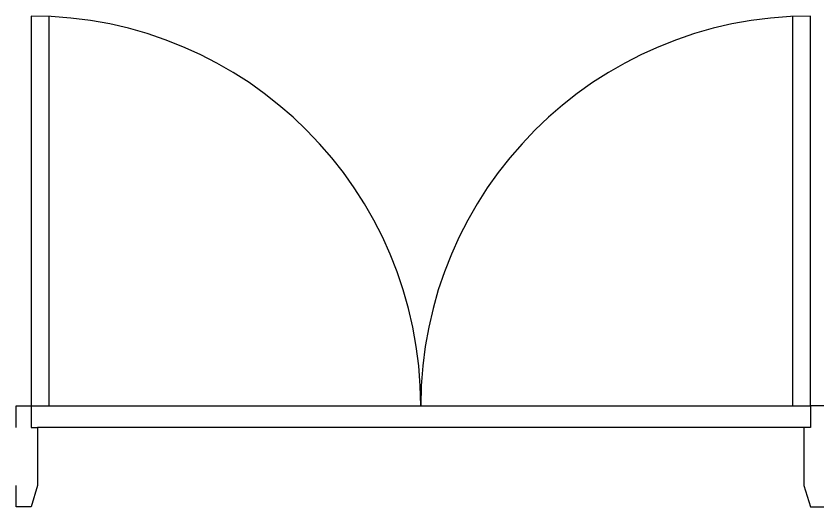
# Model space of a CAD drawing. Header units: millimetres. Extents: x 8456 to 190005487, y 619 to 455456909.
# Drawn here: x 210070.8 to 210345.4, y 158415.4 to 158583.4 of the extents above; entities that cross this region are included whole.
import ezdxf

# ---------------------------------------------------------------- set-up
doc = ezdxf.new("R2010")
doc.units = ezdxf.units.MM
doc.header["$LTSCALE"] = 400
doc.header["$MEASUREMENT"] = 0
doc.layers.get('0').update_dxf_attribs({"linetype": 'CONTINUOUS'})
doc.layers.add('AA-DWXM-DOOR', color=7, linetype='CONTINUOUS')

# ---------------------------------------------------------------- blocks, each defined once
blk = doc.blocks.new('A$C2DB436D3')
at = {"layer": 'AA-DWXM-DOOR', "color": 8, "ltscale": 0.3}
for p, q in [((26432.93, 21014.05, 2515.73), (26796.55, 21014.05, 2515.73)), ((26802.18, 21003.49, 2515.73), (26427.3, 21003.49, 2515.73))]:
    blk.add_line(p, q, dxfattribs=at)
at = {"layer": 'AA-DWXM-DOOR', "color": 8, "ltscale": 0.3, "elevation": 2515.73}
for points in [[(26424.13, 21204.66), (26424.13, 21014.05), (26432.93, 21014.05), (26432.93, 21204.46)], [(26796.55, 21204.46), (26796.55, 21014.05), (26805.35, 21014.05), (26805.35, 21204.66)]]:
    blk.add_lwpolyline(points, dxfattribs=at)
at = {"layer": 'AA-DWXM-DOOR', "color": 8, "elevation": 2515.73}
for points in [[(26416.74, 21003.49), (26416.74, 21014.05), (26424.13, 21014.05), (26424.13, 21003.49), (26427.3, 21003.49), (26427.3, 20975.11), (26424.13, 20964.55), (26416.74, 20964.55), (26416.74, 20975.11)], [(26812.74, 21003.49), (26812.74, 21014.05), (26805.35, 21014.05), (26805.35, 21003.49), (26802.18, 21003.49), (26802.18, 20975.11), (26805.35, 20964.55), (26812.74, 20964.55), (26812.74, 20975.11)]]:
    blk.add_lwpolyline(points, dxfattribs=at)
at = {"layer": 'AA-DWXM-DOOR', "color": 8, "ltscale": 0.3}
for centre, start, end in [((26424.13, 21014.05, 2515.73), 0, 90), ((26805.35, 21014.05, 2515.73), 90, 180)]:
    blk.add_arc(centre, 190.61, start, end, dxfattribs=at)

msp = doc.modelspace()

# ---------------------------------------------------------------- block references
at = {"xscale": 0.7, "yscale": 0.7, "zscale": 0.7}
msp.add_blockref('A$C2DB436D3', (191579.09, 143740.16, -160.09), dxfattribs=at)

doc.saveas('drawing.dxf')
